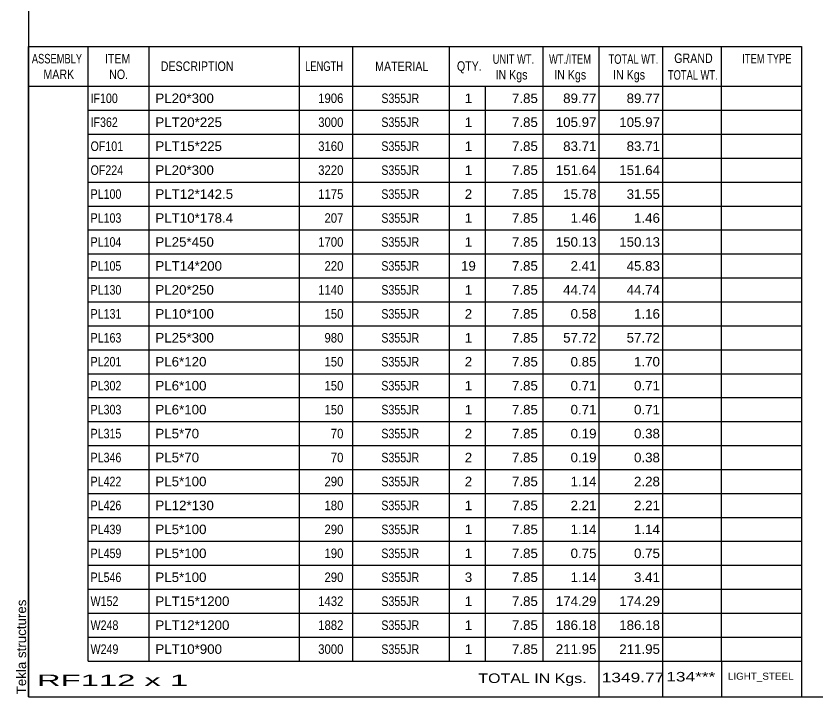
# Model space of a CAD drawing. Header units: millimetres. Extents: x -351 to 51, y -182 to 95.
# Drawn here: x -351.2 to -190.5, y -182.3 to -45.9 of the extents above; entities that cross this region are included whole.
import ezdxf

# ---------------------------------------------------------------- set-up
doc = ezdxf.new("R2010")
doc.units = ezdxf.units.MM
doc.styles.add('Arial', font='ARIAL.TTF', dxfattribs={"height": 0.2})

# ---------------------------------------------------------------- blocks, each defined once
blk = doc.blocks.new('Unknown-623384879-1210')
at = {"color": 5, "linetype": 'Continuous'}
for p, q in [((-348.69, 94.7), (-348.69, -182.3)), ((-348.69, -182.3), (51.31, -182.3))]:
    blk.add_line(p, q, dxfattribs=at)
at = {"color": 174, "linetype": 'Continuous', "style": 'Arial'}
blk.add_text('Tekla structures', height=1.9102, rotation=90, dxfattribs=at).set_placement((-349.19, -181.8))
blk = doc.blocks.new('CBS_BOM-623384879-11352')
at = {"color": 7, "linetype": 'Continuous'}
for p, q in [((-348.72, -59.94), (-348.72, -51.94)), ((-348.72, -51.94), (-193.8, -51.94)), ((-336.72, -59.94), (-336.72, -51.94)), ((-324.53, -59.94), (-324.53, -51.94)), ((-294.37, -59.94), (-294.37, -51.94)), ((-283.69, -59.94), (-283.69, -51.94)), ((-264.37, -59.94), (-264.37, -51.94)), ((-245.57, -59.94), (-245.57, -51.94)), ((-234.36, -59.94), (-234.36, -51.94)), ((-221.57, -59.94), (-221.57, -51.94)), ((-209.82, -59.94), (-209.82, -51.94)), ((-193.8, -51.94), (-193.81, -59.93)), ((-348.72, -59.94), (-193.8, -59.94)), ((-348.72, -64.74), (-348.72, -59.94)), ((-336.72, -64.74), (-336.72, -59.94)), ((-324.53, -64.74), (-324.53, -59.94)), ((-294.37, -64.74), (-294.37, -59.94)), ((-283.69, -64.74), (-283.69, -59.94)), ((-264.37, -64.74), (-264.37, -59.94)), ((-257.11, -64.74), (-257.11, -59.94)), ((-245.57, -64.74), (-245.57, -59.94)), ((-234.36, -64.74), (-234.36, -59.94)), ((-221.57, -64.74), (-221.57, -59.94)), ((-209.81, -64.74), (-209.81, -59.94)), ((-193.8, -59.94), (-193.8, -64.74)), ((-348.72, -69.54), (-348.72, -64.74)), ((-336.72, -64.74), (-193.8, -64.74)), ((-336.72, -69.54), (-336.72, -64.74)), ((-324.53, -69.54), (-324.53, -64.74)), ((-294.37, -69.54), (-294.37, -64.74)), ((-283.69, -69.54), (-283.69, -64.74)), ((-264.37, -69.54), (-264.37, -64.74)), ((-257.11, -69.54), (-257.11, -64.74)), ((-245.57, -69.54), (-245.57, -64.74)), ((-234.36, -69.54), (-234.36, -64.74)), ((-221.57, -69.54), (-221.57, -64.74)), ((-209.81, -69.54), (-209.81, -64.74)), ((-193.8, -64.74), (-193.8, -69.54)), ((-348.72, -74.34), (-348.72, -69.54)), ((-336.72, -69.54), (-193.8, -69.54)), ((-336.72, -74.34), (-336.72, -69.54)), ((-324.53, -74.34), (-324.53, -69.54)), ((-294.37, -74.34), (-294.37, -69.54)), ((-283.69, -74.34), (-283.69, -69.54)), ((-264.37, -74.34), (-264.37, -69.54)), ((-257.11, -74.34), (-257.11, -69.54)), ((-245.57, -74.34), (-245.57, -69.54)), ((-234.36, -74.34), (-234.36, -69.54)), ((-221.57, -74.34), (-221.57, -69.54)), ((-209.81, -74.34), (-209.81, -69.54)), ((-193.8, -69.54), (-193.8, -74.34)), ((-348.72, -79.14), (-348.72, -74.34)), ((-336.72, -74.34), (-193.8, -74.34)), ((-336.72, -79.14), (-336.72, -74.34)), ((-324.53, -79.14), (-324.53, -74.34)), ((-294.37, -79.14), (-294.37, -74.34)), ((-283.69, -79.14), (-283.69, -74.34)), ((-264.37, -79.14), (-264.37, -74.34)), ((-257.11, -79.14), (-257.11, -74.34)), ((-245.57, -79.14), (-245.57, -74.34)), ((-234.36, -79.14), (-234.36, -74.34)), ((-221.57, -79.14), (-221.57, -74.34)), ((-209.81, -79.14), (-209.81, -74.34)), ((-193.8, -74.34), (-193.8, -79.14)), ((-348.72, -83.94), (-348.72, -79.14)), ((-336.72, -79.14), (-193.8, -79.14)), ((-336.72, -83.94), (-336.72, -79.14)), ((-324.53, -83.94), (-324.53, -79.14)), ((-294.37, -83.94), (-294.37, -79.14)), ((-283.69, -83.94), (-283.69, -79.14)), ((-264.37, -83.94), (-264.37, -79.14)), ((-257.11, -83.94), (-257.11, -79.14)), ((-245.57, -83.94), (-245.57, -79.14)), ((-234.36, -83.94), (-234.36, -79.14)), ((-221.57, -83.94), (-221.57, -79.14)), ((-209.81, -83.94), (-209.81, -79.14)), ((-193.8, -79.14), (-193.8, -83.94)), ((-348.72, -88.74), (-348.72, -83.94)), ((-336.72, -83.94), (-193.8, -83.94)), ((-336.72, -88.74), (-336.72, -83.94)), ((-324.53, -88.74), (-324.53, -83.94)), ((-294.37, -88.74), (-294.37, -83.94)), ((-283.69, -88.74), (-283.69, -83.94)), ((-264.37, -88.74), (-264.37, -83.94)), ((-257.11, -88.74), (-257.11, -83.94)), ((-245.57, -88.74), (-245.57, -83.94)), ((-234.36, -88.74), (-234.36, -83.94)), ((-221.57, -88.74), (-221.57, -83.94)), ((-209.81, -88.74), (-209.81, -83.94)), ((-193.8, -83.94), (-193.8, -88.74)), ((-348.72, -93.54), (-348.72, -88.74)), ((-336.72, -88.74), (-193.8, -88.74)), ((-336.72, -93.54), (-336.72, -88.74)), ((-324.53, -93.54), (-324.53, -88.74)), ((-294.37, -93.54), (-294.37, -88.74)), ((-283.69, -93.54), (-283.69, -88.74)), ((-264.37, -93.54), (-264.37, -88.74)), ((-257.11, -93.54), (-257.11, -88.74)), ((-245.57, -93.54), (-245.57, -88.74)), ((-234.36, -93.54), (-234.36, -88.74)), ((-221.57, -93.54), (-221.57, -88.74)), ((-209.81, -93.54), (-209.81, -88.74)), ((-193.8, -88.74), (-193.8, -93.54)), ((-348.72, -98.34), (-348.72, -93.54)), ((-336.72, -93.54), (-193.8, -93.54)), ((-336.72, -98.34), (-336.72, -93.54)), ((-324.53, -98.34), (-324.53, -93.54)), ((-294.37, -98.34), (-294.37, -93.54)), ((-283.69, -98.34), (-283.69, -93.54)), ((-264.37, -98.34), (-264.37, -93.54)), ((-257.11, -98.34), (-257.11, -93.54)), ((-245.57, -98.34), (-245.57, -93.54)), ((-234.36, -98.34), (-234.36, -93.54)), ((-221.57, -98.34), (-221.57, -93.54)), ((-209.81, -98.34), (-209.81, -93.54)), ((-193.8, -93.54), (-193.8, -98.34)), ((-348.72, -103.14), (-348.72, -98.34)), ((-336.72, -98.34), (-193.8, -98.34)), ((-336.72, -103.14), (-336.72, -98.34)), ((-324.53, -103.14), (-324.53, -98.34)), ((-294.37, -103.14), (-294.37, -98.34)), ((-283.69, -103.14), (-283.69, -98.34)), ((-264.37, -103.14), (-264.37, -98.34)), ((-257.11, -103.14), (-257.11, -98.34)), ((-245.57, -103.14), (-245.57, -98.34)), ((-234.36, -103.14), (-234.36, -98.34)), ((-221.57, -103.14), (-221.57, -98.34)), ((-209.81, -103.14), (-209.81, -98.34)), ((-193.8, -98.34), (-193.8, -103.14)), ((-348.72, -107.94), (-348.72, -103.14)), ((-336.72, -103.14), (-193.8, -103.14)), ((-336.72, -107.94), (-336.72, -103.14)), ((-324.53, -107.94), (-324.53, -103.14)), ((-294.37, -107.94), (-294.37, -103.14)), ((-283.69, -107.94), (-283.69, -103.14)), ((-264.37, -107.94), (-264.37, -103.14)), ((-257.11, -107.94), (-257.11, -103.14)), ((-245.57, -107.94), (-245.57, -103.14)), ((-234.36, -107.94), (-234.36, -103.14)), ((-221.57, -107.94), (-221.57, -103.14)), ((-209.81, -107.94), (-209.81, -103.14)), ((-193.8, -103.14), (-193.8, -107.94)), ((-348.72, -112.74), (-348.72, -107.94)), ((-336.72, -107.94), (-193.8, -107.94)), ((-336.72, -112.74), (-336.72, -107.94)), ((-324.53, -112.74), (-324.53, -107.94)), ((-294.37, -112.74), (-294.37, -107.94)), ((-283.69, -112.74), (-283.69, -107.94)), ((-264.37, -112.74), (-264.37, -107.94)), ((-257.11, -112.74), (-257.11, -107.94)), ((-245.57, -112.74), (-245.57, -107.94)), ((-234.36, -112.74), (-234.36, -107.94)), ((-221.57, -112.74), (-221.57, -107.94)), ((-209.81, -112.74), (-209.81, -107.94)), ((-193.8, -107.94), (-193.8, -112.74)), ((-348.72, -117.54), (-348.72, -112.74)), ((-336.72, -112.74), (-193.8, -112.74)), ((-336.72, -117.54), (-336.72, -112.74)), ((-324.53, -117.54), (-324.53, -112.74)), ((-294.37, -117.54), (-294.37, -112.74)), ((-283.69, -117.54), (-283.69, -112.74)), ((-264.37, -117.54), (-264.37, -112.74)), ((-257.11, -117.54), (-257.11, -112.74)), ((-245.57, -117.54), (-245.57, -112.74)), ((-234.36, -117.54), (-234.36, -112.74)), ((-221.57, -117.54), (-221.57, -112.74)), ((-209.81, -117.54), (-209.81, -112.74)), ((-193.8, -112.74), (-193.8, -117.54)), ((-348.72, -122.34), (-348.72, -117.54)), ((-336.72, -117.54), (-193.8, -117.54)), ((-336.72, -122.34), (-336.72, -117.54)), ((-324.53, -122.34), (-324.53, -117.54)), ((-294.37, -122.34), (-294.37, -117.54)), ((-283.69, -122.34), (-283.69, -117.54)), ((-264.37, -122.34), (-264.37, -117.54)), ((-257.11, -122.34), (-257.11, -117.54)), ((-245.57, -122.34), (-245.57, -117.54)), ((-234.36, -122.34), (-234.36, -117.54)), ((-221.57, -122.34), (-221.57, -117.54)), ((-209.81, -122.34), (-209.81, -117.54)), ((-193.8, -117.54), (-193.8, -122.34)), ((-348.72, -127.14), (-348.72, -122.34)), ((-336.72, -122.34), (-193.8, -122.34)), ((-336.72, -127.14), (-336.72, -122.34)), ((-324.53, -127.14), (-324.53, -122.34)), ((-294.37, -127.14), (-294.37, -122.34)), ((-283.69, -127.14), (-283.69, -122.34)), ((-264.37, -127.14), (-264.37, -122.34)), ((-257.11, -127.14), (-257.11, -122.34)), ((-245.57, -127.14), (-245.57, -122.34)), ((-234.36, -127.14), (-234.36, -122.34)), ((-221.57, -127.14), (-221.57, -122.34)), ((-209.81, -127.14), (-209.81, -122.34)), ((-193.8, -122.34), (-193.8, -127.14)), ((-348.72, -131.94), (-348.72, -127.14)), ((-336.72, -127.14), (-193.8, -127.14)), ((-336.72, -131.94), (-336.72, -127.14)), ((-324.53, -131.94), (-324.53, -127.14)), ((-294.37, -131.94), (-294.37, -127.14)), ((-283.69, -131.94), (-283.69, -127.14)), ((-264.37, -131.94), (-264.37, -127.14)), ((-257.11, -131.94), (-257.11, -127.14)), ((-245.57, -131.94), (-245.57, -127.14)), ((-234.36, -131.94), (-234.36, -127.14)), ((-221.57, -131.94), (-221.57, -127.14)), ((-209.81, -131.94), (-209.81, -127.14)), ((-193.8, -127.14), (-193.8, -131.94)), ((-348.72, -136.74), (-348.72, -131.94)), ((-336.72, -131.94), (-193.8, -131.94)), ((-336.72, -136.74), (-336.72, -131.94)), ((-324.53, -136.74), (-324.53, -131.94)), ((-294.37, -136.74), (-294.37, -131.94)), ((-283.69, -136.74), (-283.69, -131.94)), ((-264.37, -136.74), (-264.37, -131.94)), ((-257.11, -136.74), (-257.11, -131.94)), ((-245.57, -136.74), (-245.57, -131.94)), ((-234.36, -136.74), (-234.36, -131.94)), ((-221.57, -136.74), (-221.57, -131.94)), ((-209.81, -136.74), (-209.81, -131.94)), ((-193.8, -131.94), (-193.8, -136.74)), ((-348.72, -141.54), (-348.72, -136.74)), ((-336.72, -136.74), (-193.8, -136.74)), ((-336.72, -141.54), (-336.72, -136.74)), ((-324.53, -141.54), (-324.53, -136.74)), ((-294.37, -141.54), (-294.37, -136.74)), ((-283.69, -141.54), (-283.69, -136.74)), ((-264.37, -141.54), (-264.37, -136.74)), ((-257.11, -141.54), (-257.11, -136.74)), ((-245.57, -141.54), (-245.57, -136.74)), ((-234.36, -141.54), (-234.36, -136.74)), ((-221.57, -141.54), (-221.57, -136.74)), ((-209.81, -141.54), (-209.81, -136.74)), ((-193.8, -136.74), (-193.8, -141.54)), ((-348.72, -146.34), (-348.72, -141.54)), ((-336.72, -141.54), (-193.8, -141.54)), ((-336.72, -146.34), (-336.72, -141.54)), ((-324.53, -146.34), (-324.53, -141.54)), ((-294.37, -146.34), (-294.37, -141.54)), ((-283.69, -146.34), (-283.69, -141.54)), ((-264.37, -146.34), (-264.37, -141.54)), ((-257.11, -146.34), (-257.11, -141.54)), ((-245.57, -146.34), (-245.57, -141.54)), ((-234.36, -146.34), (-234.36, -141.54)), ((-221.57, -146.34), (-221.57, -141.54)), ((-209.81, -146.34), (-209.81, -141.54)), ((-193.8, -141.54), (-193.8, -146.34)), ((-348.72, -151.14), (-348.72, -146.34)), ((-336.72, -146.34), (-193.8, -146.34)), ((-336.72, -151.14), (-336.72, -146.34)), ((-324.53, -151.14), (-324.53, -146.34)), ((-294.37, -151.14), (-294.37, -146.34)), ((-283.69, -151.14), (-283.69, -146.34)), ((-264.37, -151.14), (-264.37, -146.34)), ((-257.11, -151.14), (-257.11, -146.34)), ((-245.57, -151.14), (-245.57, -146.34)), ((-234.36, -151.14), (-234.36, -146.34)), ((-221.57, -151.14), (-221.57, -146.34)), ((-209.81, -151.14), (-209.81, -146.34)), ((-193.8, -146.34), (-193.8, -151.14)), ((-348.72, -155.94), (-348.72, -151.14)), ((-336.72, -151.14), (-193.8, -151.14)), ((-336.72, -155.94), (-336.72, -151.14)), ((-324.53, -155.94), (-324.53, -151.14)), ((-294.37, -155.94), (-294.37, -151.14)), ((-283.69, -155.94), (-283.69, -151.14)), ((-264.37, -155.94), (-264.37, -151.14)), ((-257.11, -155.94), (-257.11, -151.14)), ((-245.57, -155.94), (-245.57, -151.14)), ((-234.36, -155.94), (-234.36, -151.14)), ((-221.57, -155.94), (-221.57, -151.14)), ((-209.81, -155.94), (-209.81, -151.14)), ((-193.8, -151.14), (-193.8, -155.94)), ((-348.72, -160.74), (-348.72, -155.94)), ((-336.72, -155.94), (-193.8, -155.94)), ((-336.72, -160.74), (-336.72, -155.94)), ((-324.53, -160.74), (-324.53, -155.94)), ((-294.37, -160.74), (-294.37, -155.94)), ((-283.69, -160.74), (-283.69, -155.94)), ((-264.37, -160.74), (-264.37, -155.94)), ((-257.11, -160.74), (-257.11, -155.94)), ((-245.57, -160.74), (-245.57, -155.94)), ((-234.36, -160.74), (-234.36, -155.94)), ((-221.57, -160.74), (-221.57, -155.94)), ((-209.81, -160.74), (-209.81, -155.94)), ((-193.8, -155.94), (-193.8, -160.74)), ((-348.72, -165.54), (-348.72, -160.74)), ((-336.72, -160.74), (-193.8, -160.74)), ((-336.72, -165.54), (-336.72, -160.74)), ((-324.53, -165.54), (-324.53, -160.74)), ((-294.37, -165.54), (-294.37, -160.74)), ((-283.69, -165.54), (-283.69, -160.74)), ((-264.37, -165.54), (-264.37, -160.74)), ((-257.11, -165.54), (-257.11, -160.74)), ((-245.57, -165.54), (-245.57, -160.74)), ((-234.36, -165.54), (-234.36, -160.74)), ((-221.57, -165.54), (-221.57, -160.74)), ((-209.81, -165.54), (-209.81, -160.74)), ((-193.8, -160.74), (-193.8, -165.54)), ((-348.72, -170.34), (-348.72, -165.54)), ((-336.72, -165.54), (-193.8, -165.54)), ((-336.72, -170.34), (-336.72, -165.54)), ((-324.53, -170.34), (-324.53, -165.54)), ((-294.37, -170.34), (-294.37, -165.54)), ((-283.69, -170.34), (-283.69, -165.54)), ((-264.37, -170.34), (-264.37, -165.54)), ((-257.11, -170.34), (-257.11, -165.54)), ((-245.57, -170.34), (-245.57, -165.54)), ((-234.36, -170.34), (-234.36, -165.54)), ((-221.57, -170.34), (-221.57, -165.54)), ((-209.81, -170.34), (-209.81, -165.54)), ((-193.8, -165.54), (-193.8, -170.34)), ((-348.72, -175.14), (-348.72, -170.34)), ((-336.72, -170.34), (-193.8, -170.34)), ((-336.72, -175.14), (-336.72, -170.34)), ((-324.53, -175.14), (-324.53, -170.34)), ((-294.37, -175.14), (-294.37, -170.34)), ((-283.69, -175.14), (-283.69, -170.34)), ((-264.37, -175.14), (-264.37, -170.34)), ((-257.11, -175.14), (-257.11, -170.34)), ((-245.57, -175.14), (-245.57, -170.34)), ((-234.36, -175.14), (-234.36, -170.34)), ((-221.57, -175.14), (-221.57, -170.34)), ((-209.81, -175.14), (-209.81, -170.34)), ((-193.8, -170.34), (-193.8, -175.14)), ((-348.72, -182.34), (-348.72, -175.16)), ((-336.72, -175.14), (-193.8, -175.14)), ((-234.36, -182.34), (-234.36, -175.16)), ((-221.57, -182.34), (-221.57, -175.16)), ((-209.77, -182.34), (-209.77, -175.16)), ((-193.8, -175.14), (-193.8, -182.34)), ((-348.72, -182.34), (-193.8, -182.34))]:
    blk.add_line(p, q, dxfattribs=at)
at = {"color": 3, "linetype": 'Continuous', "style": 'Arial'}
for s, height, width, p in [('ASSEMBLY', 1.91, 0.7, (-348.04, -55.36)), ('ITEM', 1.91, 0.8, (-333.4, -55.36)), ('UNIT WT.', 1.91, 0.7, (-255.68, -55.44)), ('WT./ITEM', 1.91, 0.7, (-244.39, -55.44)), ('TOTAL WT.', 1.91, 0.7, (-232.46, -55.44)), ('GRAND', 1.91, 0.8, (-219.3, -55.28)), ('ITEM TYPE', 1.91, 0.7, (-205.66, -55.36)), ('DESCRIPTION', 1.9102, 0.8, (-322.21, -56.87)), ('LENGTH', 1.91, 0.7, (-293.26, -56.87)), ('MATERIAL', 1.91, 0.8, (-279.24, -56.91)), ('QTY.', 1.91, 0.8, (-262.85, -56.84)), ('MARK', 1.91, 0.8, (-345.72, -58.5)), ('NO.', 1.91, 0.8, (-332.54, -58.5)), ('IN Kgs', 1.91, 0.8, (-255.11, -58.58)), ('IN Kgs', 1.91, 0.8, (-243.35, -58.58)), ('IN Kgs', 1.91, 0.8, (-231.56, -58.58)), ('TOTAL WT.', 1.91, 0.7, (-220.56, -58.62))]:
    blk.add_text(s, height=height, dxfattribs=dict(at, width=width)).set_placement(p)
at = {"color": 7, "linetype": 'Continuous', "style": 'Arial'}
for s, width, p in [('IF100', 0.8, (-336.27, -63.3)), ('1906', 0.85, (-290.65, -63.3)), ('S355JR', 0.8, (-278, -63.3)), ('IF362', 0.8, (-336.27, -68.1)), ('3000', 0.85, (-290.65, -68.1)), ('S355JR', 0.8, (-278, -68.1)), ('OF101', 0.8, (-336.27, -72.9)), ('3160', 0.85, (-290.65, -72.9)), ('S355JR', 0.8, (-278, -72.9)), ('OF224', 0.8, (-336.27, -77.7)), ('3220', 0.85, (-290.65, -77.7)), ('S355JR', 0.8, (-278, -77.7)), ('PL100', 0.8, (-336.27, -82.5)), ('1175', 0.85, (-290.65, -82.5)), ('S355JR', 0.8, (-278, -82.5)), ('PL103', 0.8, (-336.27, -87.3)), ('207', 0.85, (-289.39, -87.3)), ('S355JR', 0.8, (-278, -87.3)), ('PL104', 0.8, (-336.27, -92.1)), ('1700', 0.85, (-290.65, -92.1)), ('S355JR', 0.8, (-278, -92.1)), ('PL105', 0.8, (-336.27, -96.9)), ('220', 0.85, (-289.39, -96.9)), ('S355JR', 0.8, (-278, -96.9)), ('PL130', 0.8, (-336.27, -101.7)), ('1140', 0.85, (-290.65, -101.7)), ('S355JR', 0.8, (-278, -101.7)), ('PL131', 0.8, (-336.27, -106.5)), ('150', 0.85, (-289.39, -106.5)), ('S355JR', 0.8, (-278, -106.5)), ('PL163', 0.8, (-336.27, -111.3)), ('980', 0.85, (-289.39, -111.3)), ('S355JR', 0.8, (-278, -111.3)), ('PL201', 0.8, (-336.27, -116.1)), ('150', 0.85, (-289.39, -116.1)), ('S355JR', 0.8, (-278, -116.1)), ('PL302', 0.8, (-336.27, -120.9)), ('150', 0.85, (-289.39, -120.9)), ('S355JR', 0.8, (-278, -120.9)), ('PL303', 0.8, (-336.27, -125.7)), ('150', 0.85, (-289.39, -125.7)), ('S355JR', 0.8, (-278, -125.7)), ('PL315', 0.8, (-336.27, -130.5)), ('70', 0.85, (-288.13, -130.5)), ('S355JR', 0.8, (-278, -130.5)), ('PL346', 0.8, (-336.27, -135.3)), ('70', 0.85, (-288.13, -135.3)), ('S355JR', 0.8, (-278, -135.3)), ('PL422', 0.8, (-336.27, -140.1)), ('290', 0.85, (-289.39, -140.1)), ('S355JR', 0.8, (-278, -140.1)), ('PL426', 0.8, (-336.27, -144.9)), ('180', 0.85, (-289.39, -144.9)), ('S355JR', 0.8, (-278, -144.9)), ('PL439', 0.8, (-336.27, -149.7)), ('290', 0.85, (-289.39, -149.7)), ('S355JR', 0.8, (-278, -149.7)), ('PL459', 0.8, (-336.27, -154.5)), ('190', 0.85, (-289.39, -154.5)), ('S355JR', 0.8, (-278, -154.5)), ('PL546', 0.8, (-336.27, -159.3)), ('290', 0.85, (-289.39, -159.3)), ('S355JR', 0.8, (-278, -159.3)), ('W152', 0.8, (-336.27, -164.1)), ('1432', 0.85, (-290.65, -164.1)), ('S355JR', 0.8, (-278, -164.1)), ('W248', 0.8, (-336.27, -168.9)), ('1882', 0.85, (-290.65, -168.9)), ('S355JR', 0.8, (-278, -168.9)), ('W249', 0.8, (-336.27, -173.7)), ('3000', 0.85, (-290.65, -173.7)), ('S355JR', 0.8, (-278, -173.7))]:
    blk.add_text(s, height=1.91, dxfattribs=dict(at, width=width)).set_placement(p)
for s, height, p in [('PL20*300', 1.91, (-323.28, -63.3)), ('1', 1.91, (-261.28, -63.3)), ('7.85', 1.91, (-251.82, -63.3)), ('89.77', 1.91, (-241.56, -63.3)), ('89.77', 1.91, (-228.84, -63.3)), ('PLT20*225', 1.91, (-323.28, -68.1)), ('1', 1.91, (-261.28, -68.1)), ('7.85', 1.91, (-251.82, -68.1)), ('105.97', 1.91, (-243.04, -68.1)), ('105.97', 1.91, (-230.32, -68.1)), ('PLT15*225', 1.91, (-323.28, -72.9)), ('1', 1.91, (-261.28, -72.9)), ('7.85', 1.91, (-251.82, -72.9)), ('83.71', 1.91, (-241.56, -72.9)), ('83.71', 1.91, (-228.84, -72.9)), ('PL20*300', 1.91, (-323.28, -77.7)), ('1', 1.91, (-261.28, -77.7)), ('7.85', 1.91, (-251.82, -77.7)), ('151.64', 1.91, (-243.04, -77.7)), ('151.64', 1.91, (-230.32, -77.7)), ('PLT12*142.5', 1.9102, (-323.28, -82.5)), ('2', 1.91, (-261.28, -82.5)), ('7.85', 1.91, (-251.82, -82.5)), ('15.78', 1.91, (-241.56, -82.5)), ('31.55', 1.91, (-228.84, -82.5)), ('PLT10*178.4', 1.9102, (-323.28, -87.3)), ('1', 1.91, (-261.28, -87.3)), ('7.85', 1.91, (-251.82, -87.3)), ('1.46', 1.91, (-240.07, -87.3)), ('1.46', 1.91, (-227.36, -87.3)), ('PL25*450', 1.91, (-323.28, -92.1)), ('1', 1.91, (-261.28, -92.1)), ('7.85', 1.91, (-251.82, -92.1)), ('150.13', 1.91, (-243.04, -92.1)), ('150.13', 1.91, (-230.32, -92.1)), ('PLT14*200', 1.91, (-323.28, -96.9)), ('19', 1.91, (-262.03, -96.9)), ('7.85', 1.91, (-251.82, -96.9)), ('2.41', 1.91, (-240.07, -96.9)), ('45.83', 1.91, (-228.84, -96.9)), ('PL20*250', 1.91, (-323.28, -101.7)), ('1', 1.91, (-261.28, -101.7)), ('7.85', 1.91, (-251.82, -101.7)), ('44.74', 1.91, (-241.56, -101.7)), ('44.74', 1.91, (-228.84, -101.7)), ('PL10*100', 1.91, (-323.28, -106.5)), ('2', 1.91, (-261.28, -106.5)), ('7.85', 1.91, (-251.82, -106.5)), ('0.58', 1.91, (-240.07, -106.5)), ('1.16', 1.91, (-227.36, -106.5)), ('PL25*300', 1.91, (-323.28, -111.3)), ('1', 1.91, (-261.28, -111.3)), ('7.85', 1.91, (-251.82, -111.3)), ('57.72', 1.91, (-241.56, -111.3)), ('57.72', 1.91, (-228.84, -111.3)), ('PL6*120', 1.91, (-323.28, -116.1)), ('2', 1.91, (-261.28, -116.1)), ('7.85', 1.91, (-251.82, -116.1)), ('0.85', 1.91, (-240.07, -116.1)), ('1.70', 1.91, (-227.36, -116.1)), ('PL6*100', 1.91, (-323.28, -120.9)), ('1', 1.91, (-261.28, -120.9)), ('7.85', 1.91, (-251.82, -120.9)), ('0.71', 1.91, (-240.07, -120.9)), ('0.71', 1.91, (-227.36, -120.9)), ('PL6*100', 1.91, (-323.28, -125.7)), ('1', 1.91, (-261.28, -125.7)), ('7.85', 1.91, (-251.82, -125.7)), ('0.71', 1.91, (-240.07, -125.7)), ('0.71', 1.91, (-227.36, -125.7)), ('PL5*70', 1.91, (-323.28, -130.5)), ('2', 1.91, (-261.28, -130.5)), ('7.85', 1.91, (-251.82, -130.5)), ('0.19', 1.91, (-240.07, -130.5)), ('0.38', 1.91, (-227.36, -130.5)), ('PL5*70', 1.91, (-323.28, -135.3)), ('2', 1.91, (-261.28, -135.3)), ('7.85', 1.91, (-251.82, -135.3)), ('0.19', 1.91, (-240.07, -135.3)), ('0.38', 1.91, (-227.36, -135.3)), ('PL5*100', 1.91, (-323.28, -140.1)), ('2', 1.91, (-261.28, -140.1)), ('7.85', 1.91, (-251.82, -140.1)), ('1.14', 1.91, (-240.07, -140.1)), ('2.28', 1.91, (-227.36, -140.1)), ('PL12*130', 1.91, (-323.28, -144.9)), ('1', 1.91, (-261.28, -144.9)), ('7.85', 1.91, (-251.82, -144.9)), ('2.21', 1.91, (-240.07, -144.9)), ('2.21', 1.91, (-227.36, -144.9)), ('PL5*100', 1.91, (-323.28, -149.7)), ('1', 1.91, (-261.28, -149.7)), ('7.85', 1.91, (-251.82, -149.7)), ('1.14', 1.91, (-240.07, -149.7)), ('1.14', 1.91, (-227.36, -149.7)), ('PL5*100', 1.91, (-323.28, -154.5)), ('1', 1.91, (-261.28, -154.5)), ('7.85', 1.91, (-251.82, -154.5)), ('0.75', 1.91, (-240.07, -154.5)), ('0.75', 1.91, (-227.36, -154.5)), ('PL5*100', 1.91, (-323.28, -159.3)), ('3', 1.91, (-261.28, -159.3)), ('7.85', 1.91, (-251.82, -159.3)), ('1.14', 1.91, (-240.07, -159.3)), ('3.41', 1.91, (-227.36, -159.3)), ('PLT15*1200', 1.91, (-323.28, -164.1)), ('1', 1.91, (-261.28, -164.1)), ('7.85', 1.91, (-251.82, -164.1)), ('174.29', 1.91, (-243.04, -164.1)), ('174.29', 1.91, (-230.32, -164.1)), ('PLT12*1200', 1.91, (-323.28, -168.9)), ('1', 1.91, (-261.28, -168.9)), ('7.85', 1.91, (-251.82, -168.9)), ('186.18', 1.91, (-243.04, -168.9)), ('186.18', 1.91, (-230.32, -168.9)), ('PLT10*900', 1.91, (-323.28, -173.7)), ('1', 1.91, (-261.28, -173.7)), ('7.85', 1.91, (-251.82, -173.7)), ('211.95', 1.91, (-243.04, -173.7)), ('211.95', 1.91, (-230.32, -173.7))]:
    blk.add_text(s, height=height, dxfattribs=at).set_placement(p)
at = {"color": 6, "linetype": 'Continuous', "style": 'Arial'}
for s, height, width, p in [('RF112 x 1', 2.292, 2.05, (-347, -180.14)), ('TOTAL IN Kgs.', 1.9102, 1.2, (-258.56, -179.54)), ('1349.77', 1.91, 1.3, (-233.83, -179.39)), ('134***', 1.91, 1.3, (-220.9, -179.23))]:
    blk.add_text(s, height=height, dxfattribs=dict(at, width=width)).set_placement(p)
blk.add_text('LIGHT_STEEL', height=1.4135, dxfattribs=at).set_placement((-208.55, -178.88))

msp = doc.modelspace()

# ---------------------------------------------------------------- block references
for name in ['Unknown-623384879-1210', 'CBS_BOM-623384879-11352']:
    msp.add_blockref(name, (0, 0))

doc.saveas('drawing.dxf')
